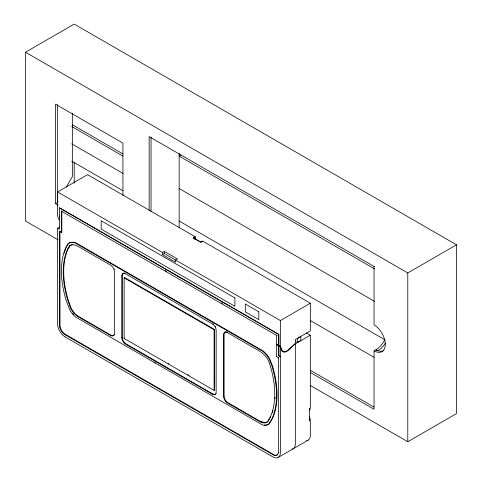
<?xml version="1.0" encoding="UTF-8"?>
<svg xmlns="http://www.w3.org/2000/svg" width="482" height="482" viewBox="0 0 482 482"><rect width="100%" height="100%" fill="white"/><g stroke="black" fill="none" stroke-linecap="round" stroke-linejoin="round"><path stroke-width="0.72" d="M195.228 238.909L195.192 239.277L195.228 236.783L87.604 174.641L57.617 191.957L57.617 214.574A14.599 8.429 -60 0 0 59.039 219.762M122.94 195.505L122.94 143.112L55.478 104.166L55.478 203.705L57.352 202.621L58.099 201.325M66.347 187.04L72.342 176.653L72.342 113.228M66.474 246.923L68.185 243.958M69.378 247.127L70.119 245.838M270.745 416.713L267.956 421.539A13.972 8.067 60 0 1 260.232 421.328M269.022 423.847L271.969 418.756A83.205 48.037 60 0 0 271.969 366.103L269.083 358.759A19.449 11.231 60 0 0 262.539 351.137L75.433 243.109A19.449 11.231 60 0 0 68.884 243.175L68.058 243.639L66.004 247.194A83.205 48.037 60 0 0 66.004 299.84L69.619 309.619A16.551 9.556 60 0 0 75.596 317.023L262.377 424.859A16.551 9.556 60 0 0 268.353 424.359L269.492 423.576L272.432 418.484A83.205 48.037 60 0 0 272.438 365.832L269.552 358.488A19.449 11.231 60 0 0 263.009 350.866L75.897 242.838A19.449 11.231 60 0 0 69.354 242.904L68.522 243.368M309.239 410.043A5.26 3.037 60 0 0 310.354 407.676L310.336 335.207L295.346 343.859L288.736 349.932A8.055 4.651 -60 0 1 284 352.197L281.94 351.047L280.355 346.757L276.608 344.594M57.617 191.957L162.434 252.472L164.308 251.387L164.308 253.52L280.355 320.548L280.355 346.215L281.94 350.504L284 351.655A8.055 4.651 -60 0 0 288.73 349.39L295.346 343.329L295.346 339.569L310.336 330.911L310.336 303.238L202.711 241.102L200.837 242.247L193.354 237.861L195.228 236.783L195.192 237.548L193.945 238.265M223.636 396.487L223.636 334.689A5.188 2.994 60 0 1 224.733 332.309L225.57 331.881M58.057 239.813L25.492 221.015L25.492 52.231L74.216 24.1L456.508 244.814L456.508 413.598L407.784 441.729L310.095 385.329M61.359 232.475L61.359 211.164L61.829 210.893L61.829 232.203L61.359 232.475L59.491 231.396L59.539 326.031M181.033 155.017L179.159 156.096L374.556 268.908M65.106 336.888A10.514 6.073 60 0 1 57.581 324.067L57.617 228.185L59.491 227.1M59.491 231.396L59.955 231.125L60.009 325.76A7.881 4.549 60 0 0 64.841 334.032L274.065 454.845A7.881 4.549 60 0 0 277.789 454.544M162.434 252.472L162.434 254.598L164.308 253.52M124.151 277.861L124.621 277.59L214.574 329.519L214.574 390.113L214.104 390.384L124.151 338.448L124.151 277.861L214.104 329.79L214.574 329.519M202.711 241.102L200.837 242.187L193.354 237.861M124.151 338.448L124.621 338.177M224.733 332.309L225.196 332.038A5.188 2.994 60 0 0 224.1 334.418L224.1 396.222M280.355 320.548L310.336 303.238M61.359 211.164L276.608 335.436L277.078 335.165M25.492 52.231L407.784 272.945L456.508 244.814M297.364 342.527L300.822 340.533L300.822 336.575L297.364 338.569L297.364 342.527L295.454 341.425M276.608 335.436L276.608 356.746L277.078 356.481M276.608 356.746L278.482 357.831L278.951 357.56M310.173 372.393L374.05 409.272L374.05 350.848L375.924 349.763A15.9 9.182 -60 0 0 384.847 339.533M278.162 457.442L308.143 440.132M374.478 266.697L149.173 136.623L149.173 210.285M72.342 124.724L122.838 153.872M71.764 126.549L122.904 156.078M179.159 188.552L374.568 301.37M71.764 143.859L122.904 173.387M179.159 221.015L384.979 339.84M71.764 161.175L122.904 190.697M194.65 239.096L195.945 239.843M377.177 350.486L375.924 349.763A15.9 9.182 60 0 0 383.877 350.553M310.173 320.458L373.972 357.295M306.594 333.044L310.336 335.207M164.308 251.387L177.412 258.954L175.538 260.033L175.538 262.166L162.434 254.598M55.478 203.705L58.069 205.199M59.491 207.953L278.482 334.388L278.482 345.136M165.23 270.589L166.525 271.342M221.154 302.877L222.455 303.63M280.355 346.215L276.608 344.052L277.078 345.455M310.095 370.182L373.972 407.061M279.885 355.981L278.951 355.439L278.951 334.412L59.491 207.706L59.491 229.263L57.617 228.185M280.355 356.776L278.482 355.698L278.482 345.672M60.581 231.487L61.829 232.203M212.405 323.94L125.567 273.806A5.26 3.037 60 0 0 121.807 275.897M187.847 374.683L189.155 375.436M212.875 393.999L126.037 343.865A5.26 3.037 60 0 1 122.277 337.43M110.595 335.49L78.205 316.788A13.972 8.067 60 0 1 70.474 308.07L67.691 300.021A80.687 46.585 60 0 1 67.691 248.959L69.559 245.736A16.87 9.736 60 0 1 78.205 246.471L110.595 265.16A5.26 3.037 60 0 1 114.355 271.595L114.336 333.387A5.26 3.037 60 0 1 110.595 335.466M154.132 362.157L155.433 362.91M65.106 336.93L272.866 456.882A10.514 6.073 60 0 0 280.385 452.7L280.355 346.757M407.784 272.945L407.784 441.729M374.05 266.456L374.05 324.88A15.9 9.182 60 0 1 385.299 344.353A15.9 9.182 60 0 1 374.05 350.848M295.346 343.859L295.346 444.024A10.514 6.073 60 0 1 292.417 449.091M278.482 357.831L278.427 452.399A7.881 4.549 60 0 1 273.595 455.092L64.371 334.315A7.881 4.549 60 0 1 59.527 326.019M214.104 329.79L214.104 390.384M179.159 153.264L179.159 227.42M151.047 137.045L151.047 211.459M122.289 337.442L122.289 275.638A5.26 3.037 60 0 1 124.163 273.029M121.826 275.909L121.826 337.713M74.216 162.205L74.216 183.154M57.352 104.576L57.352 202.621M385.401 343.045A15.9 9.182 -60 0 1 377.804 350.848M306.588 440.584A10.514 6.073 60 0 0 310.372 435.391L310.336 420.449A5.26 3.037 60 0 0 309.239 416.803M225.1 332.152A5.344 3.085 60 0 1 227.377 332.586L259.762 351.288A16.87 9.736 60 0 1 268.42 360.536L270.275 365.922A80.687 46.585 60 0 1 270.282 416.984L267.492 421.81A13.972 8.067 60 0 1 259.762 421.599L227.377 402.916A5.26 3.037 60 0 1 223.618 396.481M212.405 323.964A5.26 3.037 60 0 1 216.165 330.375L216.147 392.167A5.26 3.037 60 0 1 212.405 394.246L125.567 344.136A5.26 3.037 60 0 1 121.807 337.701M278.915 452.146A7.881 4.549 60 0 1 278.765 452.875M268.823 424.088A16.551 9.556 60 0 1 267.54 424.708M266.835 424.901A16.551 9.556 60 0 1 264.516 424.961M73.589 314.33A16.551 9.556 60 0 1 72.812 313.414M64.136 253.225A83.205 48.037 60 0 1 66.173 247.579M72.529 244.597A16.87 9.736 60 0 0 70.023 245.458L68.161 248.694A80.687 46.585 60 0 0 68.161 299.75L70.95 307.799A13.972 8.067 60 0 0 78.674 316.511L111.065 335.219A5.26 3.037 60 0 0 114.523 334.586M59.575 217.171A14.599 8.429 -60 0 1 59.485 215.659M114.306 268.896A5.26 3.037 60 0 1 114.523 269.522M124.603 273.041A5.26 3.037 60 0 1 125.067 273.131M216.117 393.74A5.26 3.037 60 0 1 212.875 393.981M213.357 324A5.26 3.037 60 0 1 213.839 324.386M215.52 326.447A5.26 3.037 60 0 1 215.846 327.055M168.953 363.94A4.218 2.434 60 0 1 168.194 363.615M263.618 422.25A14.074 8.128 60 0 1 262.901 422.057M262.178 421.798A14.074 8.128 60 0 1 260.702 421.069L260.232 421.34L227.847 402.645A5.26 3.037 60 0 1 224.088 396.21M266.865 422.16A13.864 8.007 60 0 1 266.275 422.316M275.12 397.343A80.687 46.585 60 0 1 275.035 398.753M273.011 410.598A80.687 46.585 60 0 1 272.342 412.719M226.413 331.815A5.344 3.085 60 0 1 227.359 332.074M309.281 419.816A5.26 3.037 60 0 1 309.42 421.003L309.402 408.206A5.26 3.037 60 0 1 309.281 409.242M234.903 297.948L101.19 220.75L101.19 229.113L234.903 306.317L234.903 297.948M258.822 311.806L245.332 304.015L245.332 311.86L258.822 319.65L258.822 311.806"/></g></svg>
